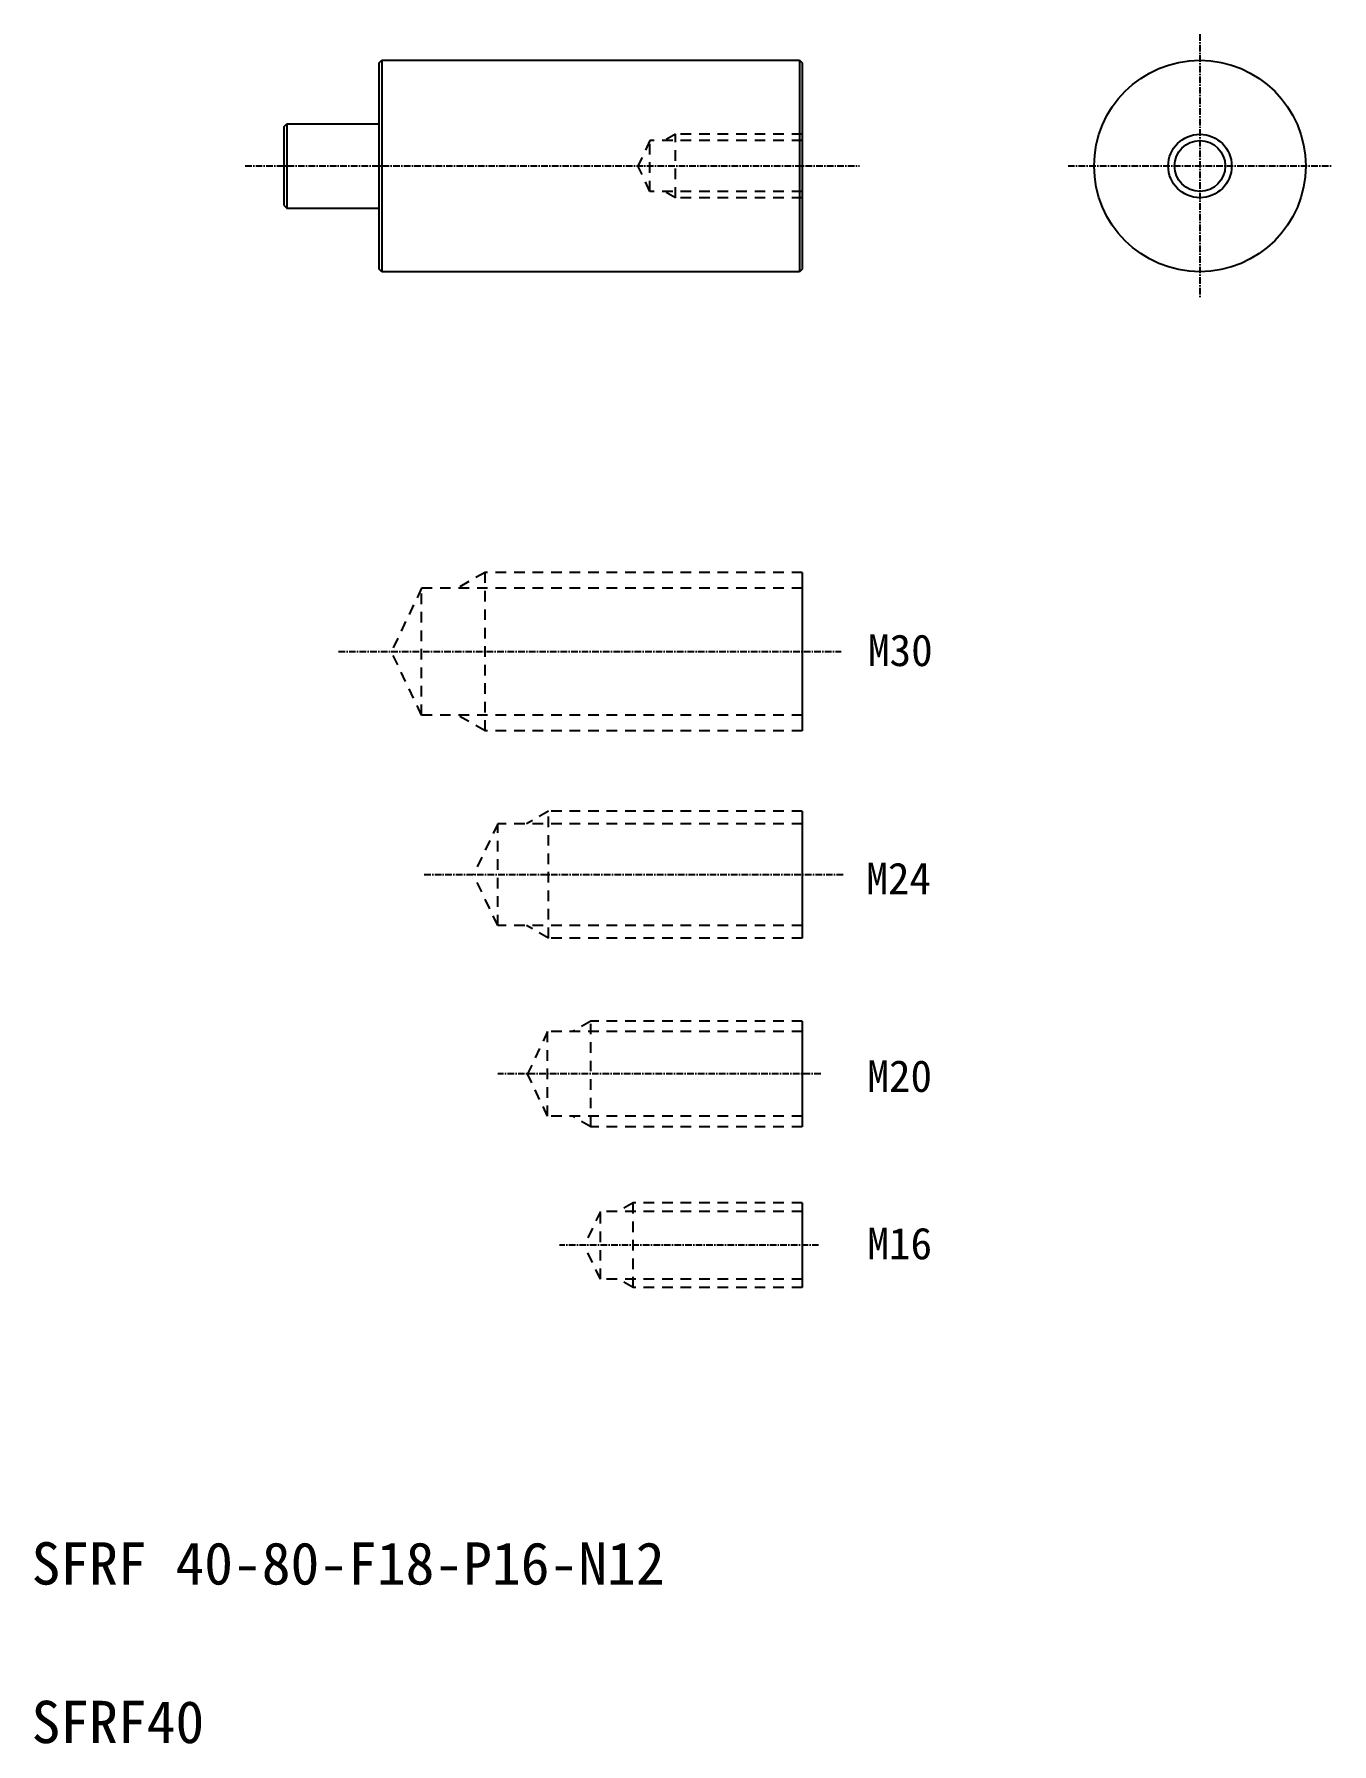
# Model space of a CAD drawing. Extents: x 88 to 333, y 95 to 419.
import ezdxf

# ---------------------------------------------------------------- set-up
doc = ezdxf.new("R2010")
doc.units = 0
doc.linetypes.add('CENTER', pattern=[2, 1.25, -0.25, 0.25, -0.25])
doc.linetypes.add('DASHED', pattern=[3.5, 2, -1.5])
doc.layers.get('0').update_dxf_attribs({"linetype": 'CONTINUOUS'})
doc.layers.add('CENTER', color=1, linetype='CENTER')

msp = doc.modelspace()

# ---------------------------------------------------------------- linework, layer by layer
for p, q in [((153.03, 413.4), (153.53, 413.9)), ((153.03, 374.4), (153.03, 413.4)), ((153.53, 413.9), (153.53, 373.9)), ((153.53, 413.9), (232.53, 413.9)), ((232.53, 413.9), (232.53, 373.9)), ((232.53, 413.9), (233.03, 413.4)), ((233.03, 413.4), (233.03, 374.4)), ((135.03, 401.4), (135.53, 401.9)), ((135.03, 386.4), (135.03, 401.4)), ((153.53, 403.9), (153.53, 403.9)), ((153.53, 393.9), (153.53, 393.9)), ((135.03, 386.4), (135.53, 385.9)), ((153.53, 373.9), (153.03, 374.4)), ((232.53, 373.9), (153.53, 373.9)), ((233.03, 374.4), (232.53, 373.9)), ((233.03, 317.01), (233.03, 287.01)), ((233.03, 271.81), (233.03, 247.81)), ((233.03, 232.1), (233.03, 212.1)), ((233.03, 197.68), (233.03, 181.68))]:
    msp.add_line(p, q)
at = {"color": 7}
msp.add_line((135.53, 401.9), (135.53, 385.9), dxfattribs=at)
at = {"color": 7, "linetype": 'CONTINUOUS'}
for p, q in [((135.53, 401.9), (152.83, 401.9)), ((135.53, 385.9), (152.83, 385.9))]:
    msp.add_line(p, q, dxfattribs=at)
at = {"color": 3, "linetype": 'DASHED'}
for p, q in [((204.23, 398.7), (201.95, 393.9)), ((204.23, 389.1), (204.23, 398.7)), ((233.03, 398.7), (204.23, 398.7)), ((209.03, 399.9), (206.95, 398.7)), ((209.03, 387.9), (209.03, 399.9)), ((233.03, 399.9), (209.03, 399.9)), ((204.23, 389.1), (201.95, 393.9)), ((233.03, 389.1), (204.23, 389.1)), ((209.03, 387.9), (206.95, 389.1)), ((233.03, 387.9), (209.03, 387.9)), ((161.03, 314.01), (155.32, 302.01)), ((233.03, 314.01), (161.03, 314.01)), ((161.03, 290.01), (161.03, 314.01)), ((173.03, 317.01), (167.84, 314.01)), ((233.03, 317.01), (173.03, 317.01)), ((173.03, 287.01), (173.03, 317.01)), ((161.03, 290.01), (155.32, 302.01)), ((233.03, 290.01), (161.03, 290.01)), ((173.03, 287.01), (167.84, 290.01)), ((233.03, 287.01), (173.03, 287.01)), ((185.03, 271.81), (180.87, 269.41)), ((233.03, 271.81), (185.03, 271.81)), ((185.03, 247.81), (185.03, 271.81)), ((175.43, 269.41), (170.86, 259.81)), ((233.03, 269.41), (175.43, 269.41)), ((175.43, 250.21), (175.43, 269.41)), ((175.43, 250.21), (170.86, 259.81)), ((233.03, 250.21), (175.43, 250.21)), ((185.03, 247.81), (180.87, 250.21)), ((233.03, 247.81), (185.03, 247.81)), ((184.87, 230.1), (181.06, 222.1)), ((233.03, 230.1), (184.87, 230.1)), ((184.87, 214.1), (184.87, 230.1)), ((193.03, 232.1), (189.57, 230.1)), ((233.03, 232.1), (193.03, 232.1)), ((193.03, 212.1), (193.03, 232.1)), ((184.87, 214.1), (181.06, 222.1)), ((233.03, 214.1), (184.87, 214.1)), ((193.03, 212.1), (189.57, 214.1)), ((233.03, 212.1), (193.03, 212.1)), ((201.03, 197.68), (198.26, 196.08)), ((233.03, 197.68), (201.03, 197.68)), ((201.03, 181.68), (201.03, 197.68)), ((194.87, 196.08), (191.82, 189.68)), ((233.03, 196.08), (194.87, 196.08)), ((194.87, 183.28), (194.87, 196.08)), ((194.87, 183.28), (191.82, 189.68)), ((233.03, 183.28), (194.87, 183.28)), ((201.03, 181.68), (198.26, 183.28)), ((233.03, 181.68), (201.03, 181.68))]:
    msp.add_line(p, q, dxfattribs=at)
msp.add_circle((308.24, 393.9), 20)
at = {"color": 3, "linetype": 'CONTINUOUS'}
msp.add_circle((308.24, 393.9), 6, dxfattribs=at)
at = {"color": 7, "linetype": 'CONTINUOUS'}
msp.add_circle((308.24, 393.9), 4.8, dxfattribs=at)
for centre, start, end in [((152.83, 402.1), 270, 0), ((152.83, 385.7), 0, 90)]:
    msp.add_arc(centre, 0.2, start, end)
at = {"layer": 'CENTER', "color": 1, "linetype": 'CENTER'}
for p, q in [((308.24, 418.84), (308.24, 368.96)), ((127.66, 393.9), (243.84, 393.9)), ((283.3, 393.9), (333.18, 393.9)), ((145.31, 302.01), (240.36, 302.01)), ((161.52, 259.81), (241, 259.81)), ((236.52, 222.1), (175.45, 222.1)), ((236.13, 189.68), (187.11, 189.68))]:
    msp.add_line(p, q, dxfattribs=at)

# ---------------------------------------------------------------- texts
at = {"color": 7}
for s, p in [('M30', (245.46, 299.27)), ('M24', (245.14, 256.09)), ('M20', (245.34, 218.7)), ('M16', (245.34, 187.02))]:
    msp.add_text(s, height=6, dxfattribs=at).set_placement(p)
for s, p in [('SFRF 40-80-F18-P16-N12', (87.27, 125.48)), ('SFRF40', (87.27, 95.48))]:
    msp.add_text(s, height=8).set_placement(p)

doc.saveas('drawing.dxf')
